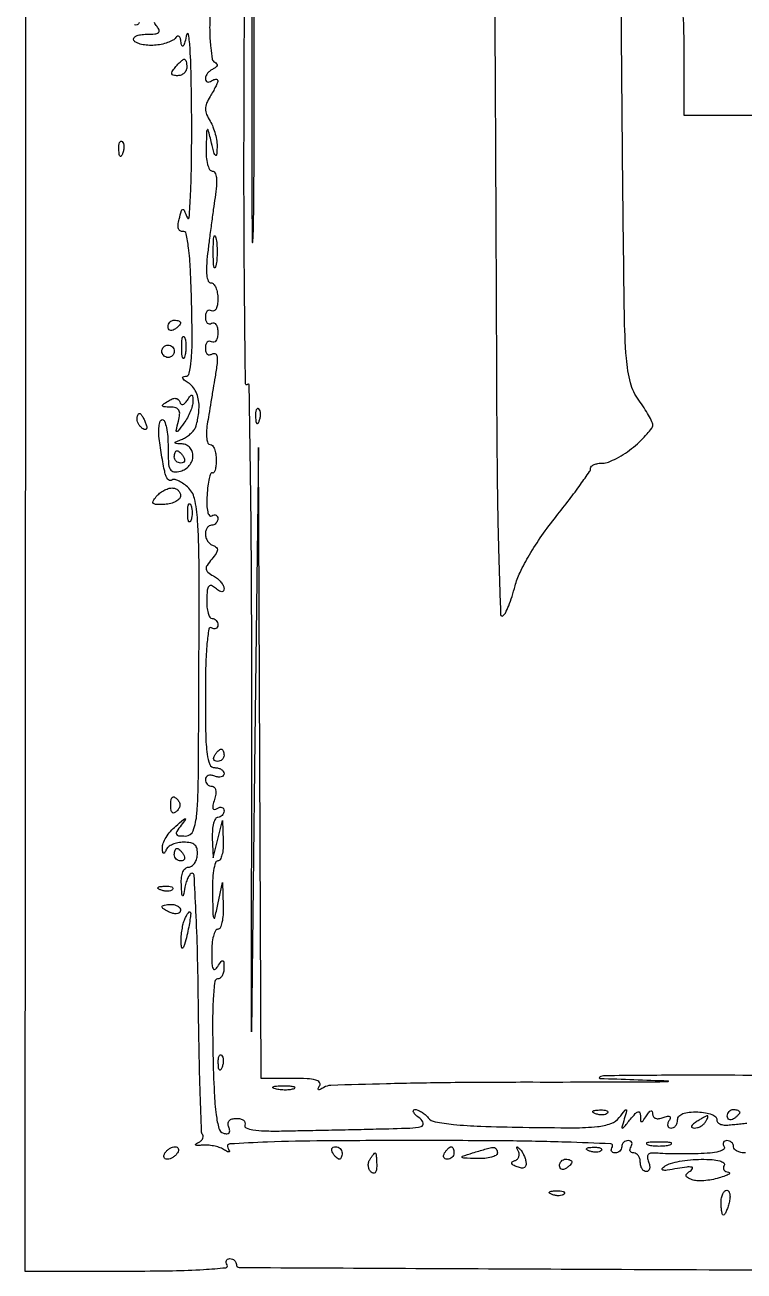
# Model space of a CAD drawing. Extents: x 0 to 37.8, y 0 to 50.8.
# Drawn here: x 0 to 9.79, y 0 to 16.96 of the extents above; entities that cross this region are included whole.
import ezdxf

# ---------------------------------------------------------------- set-up
doc = ezdxf.new("R2010")
doc.units = 0
doc.header["$MEASUREMENT"] = 0

msp = doc.modelspace()

# ---------------------------------------------------------------- linework, layer by layer
for points in [[(0.053512, 28.286796, 0.000198), (0.029978, 25.332842, 0.001462), (0.011051, 21.259338, 0.00031), (0.003235, 14.165125), (-0.003579, 0), (1.399103, 0, 0.004072), (2.006586, 0.004948, 0.01157), (2.429664, 0.021637, 0.00859), (2.730197, 0.045655, 0.555245), (2.7495, 0.0846, -0.082592), (2.736259, 0.116926, -0.161196), (2.738891, 0.144349, -0.182303), (2.756779, 0.162577, -0.108972), (2.786807, 0.1692, -0.089635), (2.821013, 0.163018, -0.095229), (2.850082, 0.145297, -0.099812), (2.869531, 0.118872, -0.109311), (2.8764, 0.087828, 0.412759), (2.914934, 0.049102, 0.000036), (7.439212, 0.026944, 0.000832), (12.884052, 0.009737, 0.000332), (20.347026, 0.003533)], [(10.6173, 2.662345, 0.000852), (8.920559, 2.665017, 0.003516), (7.893977, 2.657664, 0.109852), (7.821722, 2.640516, 0.782584), (7.8255, 2.622712, -0.000993), (8.752326, 2.589697, -0.955949), (8.752417, 2.577428, -0.012959), (8.456315, 2.569561, -0.000214), (6.806759, 2.569201, 0.002536), (5.791837, 2.564265, 0.003962), (4.918183, 2.548661, 0.001187), (4.16126, 2.527343, 0.131512), (4.065338, 2.498504, -0.017515), (4.014303, 2.469382, -0.237309), (3.99348, 2.469017, -0.409631), (3.988229, 2.483639, -0.030202), (4.010421, 2.524929, 0.329843), (4.00681, 2.568004, 0.148647), (3.955818, 2.599606, 0.052579), (3.839588, 2.617722, 0.012391), (3.642793, 2.6226), (3.2148, 2.6226), (3.194895, 6.91605), (3.17499, 11.2095), (3.128822, 7.2333), (3.082655, 3.2571), (3.085277, 7.711779, 0.001325), (3.081769, 9.413303, 0.002287), (3.068621, 10.829174, 0.000389), (3.050585, 12.061333, 0.742119), (3.024892, 12.068679, -0.743828), (2.999382, 12.076034, -0.000372), (2.986475, 13.333011, -0.002229), (2.979164, 14.776164, -0.001293), (2.982592, 16.510096, 0.001307), (2.985979, 18.247985, 0.002208)], [(6.393862, 17.841264, 0.00295), (6.394129, 16.9623, -0.000245), (6.400136, 15.911283, -0.000113), (6.406973, 14.543785, -0.000112), (6.413516, 13.106052, -0.000155), (6.418689, 11.817857, 0.002265), (6.428139, 10.670341, 0.004146), (6.447838, 9.734935, 0.000845), (6.472657, 8.935567, 0.576433), (6.503795, 8.918869, 0.140835), (6.53773, 8.956229, 0.017538), (6.583165, 9.057294, 0.019551), (6.629219, 9.184121, 0.015043), (6.669802, 9.325712, -0.051053), (6.737526, 9.510624, -0.020281), (6.86577, 9.748957, -0.018793), (7.034311, 10.010873, -0.016234), (7.230108, 10.272845, 0.005394), (7.409637, 10.502496, 0.008076), (7.56098, 10.707227, 0.004011), (7.684383, 10.88289, 0.152255), (7.6986, 10.928495, -0.21602), (7.71065, 10.955085, -0.079186), (7.746396, 10.977583, -0.060219), (7.799011, 10.992907, -0.040804), (7.861309, 10.998, 0.090783), (7.941458, 11.012673, 0.028915), (8.052683, 11.062337, 0.027784), (8.172704, 11.133197, 0.027665), (8.284309, 11.21702, 0.016783), (8.38399, 11.306779, 0.022187), (8.46814, 11.395352, 0.020372), (8.53036, 11.473136, 0.159828), (8.5446, 11.516546, 0.113235), (8.534152, 11.562091, 0.015536), (8.488685, 11.648981, 0.017188), (8.427136, 11.749927, 0.013767), (8.35425, 11.854337, -0.095796), (8.24155, 12.090073, -0.044978), (8.185809, 12.424708, -0.015237), (8.158552, 13.034258, -0.001099), (8.138262, 14.722636), (8.112624, 17.333649)], [(8.941821, 17.195215, -0.030687), (8.962317, 16.95932, -0.006328), (8.9676, 16.541955), (8.9676, 15.7356), (10.2366, 15.7356)], [(9.808607, 1.6074, -0.049547), (9.74577, 1.613642, -0.069539), (9.692636, 1.632251, -0.089706), (9.656876, 1.659701, -0.186414), (9.6444, 1.692, 0.105053), (9.637542, 1.72428, 0.099167), (9.618082, 1.751749, 0.09642), (9.589007, 1.77016, 0.093332), (9.554807, 1.7766, 0.108972), (9.524779, 1.769977, 0.182303), (9.506891, 1.751749, 0.161196), (9.504259, 1.724326, 0.082592), (9.5175, 1.692, -0.405506), (9.509743, 1.656801, -0.08101), (9.444985, 1.627748, -0.042599), (9.327812, 1.607041, -0.016457), (9.162943, 1.597658, -0.00458), (8.995455, 1.595182, -0.004637), (8.828636, 1.595792, -0.004521), (8.683476, 1.598981, -0.018835), (8.596187, 1.604986, 0.046842), (8.524164, 1.605902, 0.187992), (8.48527, 1.586992, 0.21819), (8.472827, 1.549059, 0.063518), (8.487782, 1.487828, -0.052564), (8.501534, 1.436416, -0.095118), (8.500088, 1.393029, -0.143917), (8.48422, 1.364586, -0.196489), (8.457345, 1.3536, -0.152681), (8.426093, 1.363371, -0.098158), (8.399471, 1.390877, -0.08088), (8.381511, 1.431979, -0.062722), (8.3754, 1.4805, 0.06887), (8.368687, 1.529003, 0.085131), (8.349082, 1.570123, 0.099915), (8.319972, 1.597618, 0.140337), (8.285807, 1.6074, -0.108972), (8.255779, 1.614023, -0.182303), (8.237891, 1.632251, -0.161196), (8.235259, 1.659674, -0.082592), (8.2485, 1.692, 0.082592), (8.261741, 1.724326, 0.161196), (8.259109, 1.751749, 0.182303), (8.241221, 1.769977, 0.108972), (8.211193, 1.7766, 0.093332), (8.176993, 1.77016, 0.09642), (8.147918, 1.751749, 0.099167), (8.128458, 1.72428, 0.105053), (8.1216, 1.692, -0.105053), (8.114742, 1.65972, -0.099167), (8.095282, 1.632251, -0.09642), (8.066207, 1.61384, -0.093332), (8.032007, 1.6074, -0.108972), (8.001979, 1.614023, -0.182303), (7.984091, 1.632251, -0.161196), (7.981459, 1.659674, -0.082592), (7.9947, 1.692, 0.573443), (7.973272, 1.732392, 0.002367), (7.356956, 1.755194, 0.005975), (6.543219, 1.771713, 0.002087), (5.3721, 1.7766, 0.001714), (4.065332, 1.77212, 0.007621), (3.297773, 1.755155, 0.005429), (2.784309, 1.730388, 0.567697), (2.757579, 1.678929, -0.03013), (2.780032, 1.637168, -0.430231), (2.774408, 1.623066, -0.22246), (2.752806, 1.624343, -0.015656), (2.699121, 1.655667, 0.058741), (2.641407, 1.682989, 0.031924), (2.565501, 1.70326, 0.031331), (2.484588, 1.714209, 0.042852), (2.4111, 1.713195, -0.016715), (2.350928, 1.709217, -0.121537), (2.322821, 1.715187, -0.545622), (2.321385, 1.727038, -0.068412), (2.348177, 1.743682, 0.060237), (2.386019, 1.766346, 0.087394), (2.412116, 1.795128, 0.113062), (2.422673, 1.825259, 0.167903), (2.416602, 1.852298, -0.130309), (2.400908, 1.904054, -0.000764), (2.383844, 2.409741, -0.003138), (2.368834, 2.988567, -0.001984), (2.358241, 3.663972, 0.003382), (2.345837, 4.335164, 0.005633), (2.325198, 4.900212, 0.001273), (2.300543, 5.389747, 0.398812), (2.274551, 5.4144, 0.224932), (2.247746, 5.401699, 0.050722), (2.219158, 5.358485, 0.043093), (2.193362, 5.296948, 0.030145), (2.174705, 5.22405, -0.00362), (2.152379, 5.11249, -0.574721), (2.142529, 5.109195, -0.200802), (2.134013, 5.126647, -0.002047), (2.126521, 5.26635, -0.038877), (2.129192, 5.360913, -0.07274), (2.148177, 5.434902, -0.105657), (2.180864, 5.481978, -0.190593), (2.223897, 5.499, 0.1482), (2.266434, 5.511891, 0.089983), (2.304549, 5.548703, 0.07566), (2.332545, 5.603506, 0.061594), (2.345539, 5.6682, 0.069511), (2.34046, 5.747934, 0.159185), (2.310984, 5.799638, 0.137887), (2.253171, 5.82849, 0.047247), (2.159092, 5.8374, 0.049301), (2.079733, 5.829556, 0.053837), (2.005878, 5.806336, 0.06069), (1.948024, 5.772172, 0.133948), (1.917229, 5.73165, -0.031593), (1.898039, 5.691587, -0.421335), (1.883807, 5.687748, -0.232957), (1.872674, 5.70478, -0.017935), (1.867879, 5.760838, -0.108581), (1.878508, 5.823948, -0.042144), (1.918649, 5.903479, -0.039205), (1.97831, 5.985302, -0.039035), (2.050092, 6.056938, -0.00228), (2.156785, 6.147131, -0.131352), (2.179878, 6.15789, -0.677662), (2.184797, 6.149947, -0.00556), (2.124333, 6.07005, 0.018056), (2.062654, 5.984169, 0.247688), (2.058903, 5.947197, 0.281464), (2.087086, 5.926319, 0.022217), (2.184237, 5.922, 0.316421), (2.287758, 5.994801, 0.066671), (2.336923, 6.22341, 0.017851), (2.358165, 6.71717, 0.001037), (2.366056, 8.227763, 0.001303), (2.36684, 9.664081, 0.015513), (2.348452, 10.219699, 0.041293), (2.304544, 10.516965, 0.159716), (2.209011, 10.674213, 0.029238), (2.142613, 10.72465, 0.044147), (2.079025, 10.759632, 0.053757), (2.026565, 10.77628, 0.251427), (1.997241, 10.767441, -0.213123), (1.976162, 10.759376, -0.161348), (1.952832, 10.768545, -0.095886), (1.930336, 10.796069, -0.047339), (1.912704, 10.837841, -0.024354), (1.895599, 10.903162, -0.005687), (1.873535, 11.014271, -0.005851), (1.851072, 11.142848, -0.005711), (1.831431, 11.27295, -0.023187), (1.820205, 11.39457, -0.038977), (1.823508, 11.497008, -0.04808), (1.838728, 11.569757, -0.328194), (1.866519, 11.5902, -0.315625), (1.897363, 11.568575, -0.034595), (1.922511, 11.480696, -0.032366), (1.940072, 11.360304, -0.020036), (1.9458, 11.21742, 0.011215), (1.950629, 11.002165, 0.108101), (1.974039, 10.914242, 0.258783), (2.023876, 10.880963, 0.084721), (2.115, 10.888887, 0.081717), (2.179923, 10.917791, 0.073995), (2.234717, 10.966791, 0.076311), (2.271512, 11.028021, 0.097502), (2.2842, 11.092467, 0.083792), (2.273448, 11.156174, 0.09879), (2.242511, 11.208815, 0.102611), (2.194843, 11.244159, 0.097415), (2.13615, 11.258479, -0.007783), (2.05724, 11.263271, -0.289553), (2.043447, 11.273537, -0.403256), (2.049044, 11.286795, -0.010258), (2.115, 11.313464, 0.040378), (2.16814, 11.33877, 0.02924), (2.222881, 11.374918, 0.029751), (2.271122, 11.41568, 0.055286), (2.304055, 11.454835, 0.074712), (2.328103, 11.505959, 0.023927), (2.348332, 11.587668, 0.023272), (2.362434, 11.68206, 0.02403), (2.367505, 11.776346, 0.056516), (2.357236, 11.871734, 0.054109), (2.325848, 11.963891, 0.057795), (2.278452, 12.040878, 0.094298), (2.22075, 12.091024, -0.025381), (2.166591, 12.126365, -0.131316), (2.144286, 12.153905, -0.394166), (2.150438, 12.171789, -0.116729), (2.181135, 12.179827, 0.341736), (2.234673, 12.223326, 0.036321), (2.261524, 12.392625, 0.022405), (2.27293, 12.678455, 0.004763), (2.265735, 13.17645, 0.00568), (2.249647, 13.631597, 0.01915), (2.224374, 13.928259, 0.022056), (2.191806, 14.121011, 0.406741), (2.144827, 14.152242, -0.18612), (2.108914, 14.158856, -0.184581), (2.086582, 14.187893, -0.100225), (2.081696, 14.241585, -0.036705), (2.09559, 14.316912, -0.006042), (2.1281, 14.435363, -0.290168), (2.145757, 14.45104, -0.345142), (2.164822, 14.440538, -0.007406), (2.207867, 14.33517, 0.797948), (2.233001, 14.338947, 0.007407), (2.251853, 14.653769, 0.008077), (2.26456, 15.094178, 0.004049), (2.267117, 15.651, 0.003593), (2.260988, 16.224255, 0.009767), (2.2458, 16.630057, 0.023438), (2.22448, 16.834693, 0.835242), (2.1996, 16.8354, -0.012892), (2.174646, 16.73036, -0.068444), (2.15193, 16.675982, -0.55906), (2.135782, 16.675677, -0.124838), (2.124841, 16.7085, 0.034292), (2.115964, 16.770642, 0.134213), (2.098319, 16.80476, 0.315482), (2.075481, 16.809759, 0.14121), (2.050255, 16.789513, -0.115705), (2.010798, 16.754453, -0.037775), (1.939249, 16.722452, -0.035309), (1.851654, 16.697788, -0.033209), (1.759643, 16.685058, -0.035084), (1.668416, 16.684971, -0.041486), (1.583171, 16.698039, -0.046128), (1.515112, 16.721141, -0.150572), (1.4797, 16.752095, -0.275807), (1.479211, 16.783963, -0.152268), (1.508792, 16.811283, -0.076987), (1.570282, 16.82962, -0.034047), (1.655066, 16.8354, 0.01971), (1.765028, 16.839736, 0.142986), (1.81395, 16.858312, 0.32834), (1.823633, 16.890832, 0.085827), (1.795065, 16.94115, -0.054849), (1.758977, 16.996473, -0.022773)], [(1.556166, 16.99781, -0.132231), (1.5228, 16.9623, -0.297719), (1.489656, 16.963134, -0.145541)], [(2.513833, 17.067993, 0.013966), (2.512985, 16.84552, 0.02096), (2.525795, 16.651813, 0.017041), (2.547764, 16.498169, 0.237201), (2.5803, 16.454643, -0.100915), (2.606625, 16.434031, -0.237397), (2.61238, 16.410439, -0.173138), (2.596668, 16.385917, -0.055427), (2.55915, 16.36305, 0.058714), (2.518709, 16.338036, 0.055996), (2.484464, 16.30395, 0.060477), (2.46117, 16.26638, 0.108982), (2.4534, 16.231157, 0.121914), (2.460139, 16.203931, 0.187673), (2.478251, 16.18822, 0.151112), (2.505641, 16.187027, 0.074422), (2.538, 16.2009, -0.040217), (2.570466, 16.217522, -0.087063), (2.597749, 16.223597, -0.163585), (2.615341, 16.21856, -0.246736), (2.6226, 16.204745, -0.100072), (2.616942, 16.176759, -0.013109), (2.591771, 16.121168, -0.01481), (2.557836, 16.056147, -0.011905), (2.51765, 15.988252, 0.041423), (2.470025, 15.895748, 0.098479), (2.454999, 15.8202, 0.098479), (2.470025, 15.744652, 0.041423), (2.51765, 15.652148, -0.045649), (2.557131, 15.573846, -0.029412), (2.588831, 15.477209, -0.029501), (2.608825, 15.378156, -0.048141), (2.612591, 15.292598, -0.010305), (2.60533, 15.193082, -0.603933), (2.591982, 15.187584, -0.153797), (2.574969, 15.214143, -0.003838), (2.538, 15.3549, 0.001806), (2.492098, 15.532603, 0.552575), (2.480337, 15.536303, 0.210625), (2.470979, 15.516966, 0.001006), (2.463409, 15.29145, 0.026187), (2.466009, 15.1666, 0.04606), (2.482975, 15.064859, 0.061571), (2.510656, 14.995611, 0.273405), (2.546886, 14.9742, -0.287125), (2.584, 14.950973, -0.086283), (2.603267, 14.884028, -0.048058), (2.604601, 14.77348, -0.016591), (2.585908, 14.61465, 0.00286), (2.56165, 14.448083, 0.001544), (2.533581, 14.242674, 0.001537), (2.506276, 14.033242, 0.002421), (2.484257, 13.85325, 0.015284), (2.469048, 13.677508, 0.042199), (2.472597, 13.553412, 0.070041), (2.492505, 13.476344, 0.303361), (2.529835, 13.4514, -0.21553), (2.565322, 13.435358, -0.079377), (2.59535, 13.387805, -0.060368), (2.615803, 13.317797, -0.040934), (2.6226, 13.234907, -0.035659), (2.61679, 13.153552, -0.083483), (2.598293, 13.095639, -0.1651), (2.570554, 13.068859, -0.253782), (2.538, 13.0707, 0.146489), (2.505903, 13.07933, 0.191582), (2.478251, 13.067417, 0.134005), (2.459572, 13.034714, 0.063222), (2.4534, 12.9861, 0.063222), (2.459572, 12.937486, 0.134005), (2.478251, 12.904783, 0.191582), (2.505903, 12.89287, 0.146489), (2.538, 12.9015, -0.210115), (2.569981, 12.905986, -0.178861), (2.597749, 12.885791, -0.100989), (2.616556, 12.839604, -0.046386), (2.6226, 12.7746, -0.046386), (2.616556, 12.709596, -0.100989), (2.597749, 12.663409, -0.178861), (2.569981, 12.643214, -0.210115), (2.538, 12.6477, 0.146489), (2.505903, 12.65633, 0.191582), (2.478251, 12.644417, 0.134005), (2.459572, 12.611714, 0.063222), (2.4534, 12.5631, 0.063841), (2.459999, 12.511628, 0.16381), (2.480303, 12.480621, 0.205052), (2.511648, 12.472221, 0.103085), (2.550876, 12.486458, -0.291283), (2.589586, 12.485943, -0.223228), (2.612286, 12.449032, -0.058683), (2.611787, 12.351755, -0.010855), (2.586028, 12.174201, 0.000347), (2.55892, 12.011489, 0.000252), (2.528967, 11.830356, 0.000255), (2.500711, 11.658408, 0.000558), (2.479296, 11.52675, 0.027184), (2.46796, 11.419974, 0.048004), (2.471901, 11.331499, 0.066913), (2.488899, 11.271042, 0.299254), (2.518169, 11.2518, -0.227811), (2.550065, 11.236472, -0.074443), (2.576986, 11.190125, -0.056681), (2.595362, 11.122246, -0.037803), (2.60145, 11.041843, -0.023905), (2.597704, 10.963526, -0.048393), (2.585918, 10.903, -0.084497), (2.568725, 10.868089, -0.39094), (2.548575, 10.864021, 0.465752), (2.526875, 10.856693, 0.034481), (2.505502, 10.788675, 0.028877), (2.487444, 10.688176, 0.015418), (2.476193, 10.562401, 0.018982), (2.473461, 10.428654, 0.050896), (2.484778, 10.334203, 0.111883), (2.507915, 10.285535, 0.381476), (2.539643, 10.279915, -0.084712), (2.571332, 10.29274, -0.163506), (2.598231, 10.289807, -0.180728), (2.616132, 10.271728, -0.106108), (2.6226, 10.241593, -0.093332), (2.61616, 10.207393, -0.09642), (2.597749, 10.178318, -0.099167), (2.57028, 10.158858, -0.105053), (2.538, 10.152, 0.140362), (2.505739, 10.142761, 0.099913), (2.478251, 10.116794, 0.085122), (2.459738, 10.077958, 0.068857), (2.4534, 10.03215, 0.081183), (2.461323, 9.983675, 0.068449), (2.484464, 9.937051, 0.06988), (2.518731, 9.89929, 0.092683), (2.55915, 9.876708, -0.100948), (2.602964, 9.851278, -0.238484), (2.616433, 9.81711, -0.126194), (2.599008, 9.768438, -0.023846), (2.541996, 9.69227, 0.024514), (2.477094, 9.605319, 0.172712), (2.464228, 9.554961, 0.207806), (2.487196, 9.513088, 0.037297), (2.563146, 9.462809, -0.044036), (2.618258, 9.425249, -0.046422), (2.664884, 9.379214, -0.051177), (2.696963, 9.331996, -0.124253), (2.7072, 9.291437, -0.109915), (2.699664, 9.257572, -0.300306), (2.679719, 9.24536, -0.138893), (2.645691, 9.256263, -0.026662), (2.593165, 9.295323, 0.075532), (2.535874, 9.329816, 0.339737), (2.500519, 9.320266, 0.14095), (2.479789, 9.267118, 0.015855), (2.471924, 9.136482, 0.029505), (2.474893, 9.03936, 0.04659), (2.490023, 8.95746, 0.059609), (2.513786, 8.900439, 0.270539), (2.543658, 8.883, -0.112731), (2.573772, 8.876123, -0.100204), (2.599411, 8.856682, -0.094218), (2.616613, 8.827617, -0.086847), (2.6226, 8.793407, -0.108972), (2.615977, 8.763379, -0.182303), (2.597749, 8.745491, -0.161196), (2.570326, 8.742859, -0.082592), (2.538, 8.7561, 0.534441), (2.500164, 8.738836, 0.017488), (2.475249, 8.542331, 0.01682), (2.458404, 8.249747, 0.005968), (2.4534, 7.830493, 0.004273), (2.457922, 7.301386, 0.027996), (2.477295, 7.036732, 0.065237), (2.514431, 6.896759, 0.304186), (2.5803, 6.8526, -0.062722), (2.628821, 6.846489, -0.08088), (2.669923, 6.828529, -0.098158), (2.697429, 6.801907, -0.152681), (2.7072, 6.770655, -0.184534), (2.696838, 6.743534, -0.147206), (2.669923, 6.727086, -0.100118), (2.628891, 6.724758, -0.055937), (2.5803, 6.737406, 0.06502), (2.531748, 6.749111, 0.112257), (2.490677, 6.744288, 0.151946), (2.463658, 6.724085, 0.158089), (2.4534, 6.692451, 0.095378), (2.460281, 6.656705, 0.097009), (2.479926, 6.62631, 0.098758), (2.509243, 6.605962, 0.102823), (2.543701, 6.5988, -0.210954), (2.575241, 6.584873, -0.139999), (2.593106, 6.548905, -0.084065), (2.593967, 6.491736, -0.038683), (2.576937, 6.419006, 0.021768), (2.555691, 6.340344, 0.128686), (2.557201, 6.298073, 0.359143), (2.577115, 6.284753, 0.113869), (2.613536, 6.297098, -0.072602), (2.64937, 6.312614, -0.148598), (2.679686, 6.311663, -0.188653), (2.699708, 6.294823, -0.125287), (2.7072, 6.265393, -0.093332), (2.70076, 6.231193, -0.09642), (2.682349, 6.202118, -0.099167), (2.65488, 6.182658, -0.105053), (2.6226, 6.1758, 0.273926), (2.590737, 6.156928, 0.059173), (2.565792, 6.095033, 0.046232), (2.550313, 6.006201, 0.029134), (2.548009, 5.90085), (2.558019, 5.6259), (2.6226, 5.8797), (2.687181, 6.1335), (2.697191, 5.85855, -0.029134), (2.694887, 5.753199, -0.046232), (2.679408, 5.664367, -0.059173), (2.654463, 5.602472, -0.273926), (2.6226, 5.5836, 0.332661), (2.589922, 5.559154, 0.030584), (2.565893, 5.454197, 0.029671), (2.55087, 5.311091, 0.017586), (2.549137, 5.13945, 0.001332), (2.557149, 4.850613, 0.107969), (2.568015, 4.807246, 0.704914), (2.582533, 4.808965, 0.004365), (2.6226, 4.9914), (2.684926, 5.2875), (2.696063, 4.97025, -0.025182), (2.694207, 4.848668, -0.040506), (2.679077, 4.746192, -0.049234), (2.65455, 4.673625, -0.294733), (2.6226, 4.653, 0.288131), (2.589995, 4.63251, 0.048007), (2.563232, 4.559808, 0.040047), (2.544928, 4.457324, 0.025197), (2.539295, 4.33575, 0.010406), (2.543114, 4.182373, 0.091963), (2.558434, 4.116685, 0.457382), (2.585044, 4.108444, 0.110301), (2.6226, 4.1454, -0.011213), (2.670267, 4.215653, -0.309569), (2.690119, 4.222939, -0.327416), (2.703202, 4.207066, -0.011938), (2.705905, 4.12425, -0.057013), (2.699928, 4.067621, -0.076832), (2.681203, 4.01969, -0.096327), (2.653159, 3.987576, -0.166743), (2.619996, 3.9762, 0.382467), (2.581112, 3.941359, 0.012009), (2.561362, 3.711136, 0.015314), (2.551481, 3.391788, 0.005844), (2.556546, 2.946762, 0.005002), (2.573709, 2.428042, 0.022475), (2.600394, 2.125647, 0.035435), (2.638405, 1.941727, 0.248814), (2.699531, 1.877718, 0.063562), (2.747624, 1.868282, 0.229373), (2.775785, 1.879665, 0.219998), (2.785048, 1.909333, 0.059048), (2.772593, 1.958428, -0.094402), (2.763508, 2.008881, -0.177271), (2.77795, 2.047137, -0.15153), (2.816066, 2.070936, -0.064433), (2.8764, 2.078743, -0.060586), (2.931245, 2.072073, -0.106574), (2.972103, 2.052114, -0.150291), (2.992607, 2.022507, -0.170053), (2.991591, 1.988092, 0.407697), (3.008348, 1.949308, 0.056783), (3.101269, 1.923064, 0.033614), (3.258242, 1.908167, 0.011407), (3.487652, 1.907111, 0.000449), (3.744535, 1.912022, 0.000195), (4.086225, 1.918993, 0.000193), (4.449552, 1.926688, 0.000256), (4.7799, 1.933981, 0.003234), (5.236375, 1.947248, 0.049287), (5.392844, 1.968344, 0.417929), (5.419207, 2.011678, 0.171156), (5.37708, 2.075391, -0.02471), (5.319924, 2.123238, -0.072188), (5.287659, 2.163113, -0.229769), (5.285597, 2.187462, -0.310313), (5.303272, 2.1996, -0.095256), (5.344564, 2.191661, -0.042137), (5.394428, 2.166701, -0.039683), (5.444385, 2.130456, -0.0428), (5.486632, 2.087603, 0.175943), (5.581273, 2.032182, 0.020148), (5.829921, 1.996853, 0.016525), (6.202151, 1.971577, 0.004842), (6.775256, 1.957205, 0.003328), (7.467856, 1.951157, 0.02578), (7.791086, 1.967161, 0.06018), (7.975755, 2.008697, 0.143069), (8.088773, 2.090352, -0.002608), (8.16704, 2.189929, -0.296208), (8.182158, 2.194997, -0.419535), (8.188764, 2.183561, -0.003387), (8.157201, 2.0727, 0.003437), (8.12431, 1.957128, 0.477592), (8.131631, 1.946889, 0.238945), (8.148304, 1.954139, 0.001963), (8.241594, 2.06772, -0.016274), (8.3069, 2.142745, -0.130376), (8.345315, 2.166976, -0.39585), (8.367911, 2.156049, -0.089212), (8.376695, 2.11002, 0.018427), (8.37978, 2.045101, 0.407024), (8.39282, 2.033816, 0.228717), (8.412864, 2.045011, 0.009488), (8.46, 2.115, -0.024208), (8.495552, 2.164574, -0.156742), (8.520795, 2.18145, -0.394239), (8.537066, 2.173129, -0.083809), (8.543305, 2.138805, 0.141731), (8.554532, 2.101742, 0.167152), (8.583267, 2.079265, 0.119092), (8.628401, 2.074941, 0.056272), (8.685378, 2.089732, -0.026179), (8.746505, 2.109587, -0.196415), (8.776102, 2.105832, -0.357523), (8.783956, 2.085585, -0.059284), (8.764985, 2.044777, 0.067825), (8.74815, 2.006888, 0.141514), (8.748101, 1.974874, 0.190665), (8.764331, 1.953809, 0.135202), (8.793407, 1.9458, 0.126644), (8.827575, 1.954595, 0.100767), (8.856682, 1.979349, 0.089777), (8.876248, 2.016378, 0.076912), (8.883, 2.06001, -0.190109), (8.901928, 2.107992, -0.113523), (8.9535, 2.142766, -0.070435), (9.039033, 2.162481, -0.029172), (9.15795, 2.16576, -0.032589), (9.262312, 2.155719, -0.054399), (9.347271, 2.132228, -0.076534), (9.402155, 2.099981, -0.273569), (9.415663, 2.063289, 0.2151), (9.424103, 2.029154, 0.123405), (9.458255, 2.002699, 0.082273), (9.514708, 1.988324, 0.04773), (9.584863, 1.989042, -0.00043), (9.664358, 1.9974, -0.000355), (9.749065, 2.006172, -0.000359), (9.826761, 2.014106, -0.000964)]]:
    msp.add_lwpolyline(points, format="xyb")
for points in [[(3.108941, 17.877473, 0.015692), (3.100037, 18.074755, 0.956085), (3.091585, 18.074488, 0.002763), (3.085848, 17.336632, 0.000565), (3.084387, 16.0317, 0.000558), (3.085856, 14.727558, 0.00287), (3.091626, 14.0047, 0.962501), (3.100036, 14.004494, 0.01235), (3.108978, 14.239673, 0.00208), (3.116626, 15.076215, 0.001248), (3.119095, 16.069658, 0.00125), (3.116616, 17.057997, 0.002178)], [(2.167659, 16.497, -0.278952), (2.179981, 16.489545, -0.051723), (2.190217, 16.463865, -0.042237), (2.197283, 16.427423, -0.02678), (2.1996, 16.3842, -0.110531), (2.18997, 16.341168, -0.099964), (2.162718, 16.304535, -0.094873), (2.121982, 16.279964, -0.088623), (2.074043, 16.2714, -0.046192), (2.016765, 16.276703, -0.284908), (1.99586, 16.295782, -0.21616), (2.000713, 16.327927, -0.02929), (2.042102, 16.3842, -0.015561), (2.080288, 16.427402, -0.020979), (2.117601, 16.463865, -0.018608), (2.150229, 16.491054, -0.165873)], [(1.320112, 15.374288, -0.126455), (1.336461, 15.346629, -0.060344), (1.343158, 15.305572, -0.05415), (1.339992, 15.258403, -0.051402), (1.326791, 15.212137, -0.054073), (1.308048, 15.176887, -0.470617), (1.29263, 15.175428, -0.168741), (1.280674, 15.200111, -0.018894), (1.275679, 15.26325, -0.028489), (1.276609, 15.322147, -0.077125), (1.285976, 15.362754, -0.208169), (1.301597, 15.378197, -0.296942)], [(2.597705, 14.06475, -0.029693), (2.609119, 13.97806, -0.017887), (2.612829, 13.8744, -0.017887), (2.609119, 13.77074, -0.029693), (2.597705, 13.68405, -0.142433), (2.584275, 13.657822, -0.611425), (2.571812, 13.661446, -0.039503), (2.563247, 13.738068, -0.008087), (2.561042, 13.8744, -0.008087), (2.563247, 14.010732, -0.039503), (2.571812, 14.087354, -0.611425), (2.584275, 14.090978, -0.142433)], [(2.0304, 12.9438, -0.042167), (2.062789, 12.941064, -0.061769), (2.090149, 12.932841, -0.081139), (2.108701, 12.920759, -0.210953), (2.115, 12.906493, -0.151918), (2.109455, 12.888665, -0.038439), (2.090149, 12.864786, -0.035638), (2.062783, 12.839657, -0.029505), (2.0304, 12.8169, -0.082592), (1.998074, 12.803659, -0.161196), (1.970651, 12.806291, -0.182303), (1.952423, 12.824179, -0.108972), (1.9458, 12.854207, -0.093332), (1.95224, 12.888407, -0.09642), (1.970651, 12.917482, -0.099167), (1.99812, 12.936942, -0.105053)], [(2.170492, 12.71276, -0.06278), (2.183899, 12.662174, -0.030339), (2.188794, 12.595249, -0.029507), (2.185463, 12.523899, -0.037336), (2.173627, 12.45896, -0.087174), (2.158709, 12.426332, -0.597527), (2.145163, 12.427816, -0.080377), (2.134928, 12.47273, -0.012823), (2.131493, 12.5631, -0.014395), (2.132995, 12.654478, -0.052471), (2.141656, 12.711755, -0.333666), (2.155365, 12.722656, -0.31318)], [(1.9458, 12.6054, -0.099038), (1.978087, 12.598941, -0.097945), (2.005549, 12.580549, -0.097945), (2.023941, 12.553087, -0.099038), (2.0304, 12.5208, -0.099038), (2.023941, 12.488513, -0.097945), (2.005549, 12.461051, -0.097945), (1.978087, 12.442659, -0.099038), (1.9458, 12.4362, -0.099038), (1.913513, 12.442659, -0.097945), (1.886051, 12.461051, -0.097945), (1.867659, 12.488513, -0.099038), (1.8612, 12.5208, -0.099038), (1.867659, 12.553087, -0.097945), (1.886051, 12.580549, -0.097945), (1.913513, 12.598941, -0.099038)], [(2.104091, 11.831716, 0.110018), (2.122377, 11.801876, 0.262398), (2.146459, 11.794725, 0.155571), (2.175567, 11.811907, 0.041061), (2.208545, 11.855577, -0.014029), (2.248643, 11.915104, -0.300879), (2.267506, 11.922321, -0.331222), (2.280081, 11.90775, -0.015621), (2.282905, 11.83902, -0.06974), (2.274813, 11.776855, -0.030109), (2.247779, 11.69764, -0.029066), (2.208374, 11.615479, -0.034098), (2.161508, 11.54292, -0.002536), (2.077944, 11.432247, -0.324567), (2.062335, 11.427567, -0.384896), (2.055207, 11.440626, -0.002894), (2.086775, 11.56905, 0.03752), (2.103163, 11.663495, 0.155665), (2.091135, 11.719364, 0.197395), (2.051352, 11.750247, 0.065628), (1.976817, 11.760695, -0.011496), (1.889801, 11.763411, -0.296927), (1.871658, 11.77668, -0.340704), (1.877755, 11.796767, -0.013392), (1.9458, 11.842584, -0.04395), (2.00309, 11.872263, -0.115178), (2.048528, 11.879633, -0.168813), (2.081935, 11.86539, -0.126336)], [(3.181313, 11.736488, 0.296942), (3.162797, 11.740397, 0.208169), (3.147176, 11.724954, 0.077125), (3.137809, 11.684347, 0.028489), (3.136879, 11.62545, 0.018894), (3.141874, 11.562311, 0.168741), (3.15383, 11.537628, 0.470617), (3.169248, 11.539087, 0.054073), (3.187991, 11.574337, 0.051402), (3.201192, 11.620603, 0.05415), (3.204358, 11.667772, 0.060344), (3.197661, 11.708829, 0.126455)], [(1.556049, 11.6748, -0.2252), (1.571877, 11.66729, -0.029412), (1.59433, 11.636232, -0.029555), (1.617959, 11.593799, -0.020646), (1.63968, 11.543506, -0.036408), (1.65451, 11.494457, -0.155351), (1.651873, 11.464355, -0.32948), (1.634974, 11.454257, -0.1144), (1.606431, 11.463899, -0.061454), (1.574441, 11.489574, -0.051183), (1.547367, 11.523787, -0.053277), (1.528934, 11.560924, -0.088797), (1.5228, 11.595193, -0.039867), (1.525234, 11.625675, -0.059132), (1.532567, 11.651415, -0.077771), (1.543325, 11.668928, -0.219607)], [(2.067707, 11.1672, -0.151918), (2.085535, 11.161655, -0.038439), (2.109414, 11.142349, -0.035638), (2.134543, 11.114983, -0.029505), (2.1573, 11.0826, -0.082592), (2.170541, 11.050274, -0.161196), (2.167909, 11.022851, -0.182303), (2.150021, 11.004623, -0.108972), (2.119993, 10.998, -0.093332), (2.085793, 11.00444, -0.09642), (2.056718, 11.022851, -0.099167), (2.037258, 11.05032, -0.105053), (2.0304, 11.0826, -0.042167), (2.033136, 11.114989, -0.061769), (2.041359, 11.142349, -0.081139), (2.053441, 11.160901, -0.210953)], [(1.998459, 10.6596, -0.089559), (2.042949, 10.651567, -0.095252), (2.080748, 10.628536, -0.099885), (2.106027, 10.594194, -0.109432), (2.11494, 10.55385, -0.187181), (2.098871, 10.512499, -0.081884), (2.051879, 10.475524, -0.064547), (1.982453, 10.448248, -0.046967), (1.900349, 10.435707, -0.016158), (1.787453, 10.43284, -0.184611), (1.746704, 10.448741, -0.350941), (1.741648, 10.480345, -0.04411), (1.783868, 10.541457, -0.051412), (1.829993, 10.586664, -0.04236), (1.887349, 10.624896, -0.044069), (1.946703, 10.651059, -0.081958)], [(2.255629, 10.42695, -0.057986), (2.268855, 10.378727, -0.037979), (2.273231, 10.3212, -0.037979), (2.268855, 10.263673, -0.057986), (2.255629, 10.21545, -0.174857), (2.239785, 10.197736, -0.447206), (2.225493, 10.202892, -0.078554), (2.215597, 10.245784, -0.017491), (2.212958, 10.3212, -0.017491), (2.215597, 10.396616, -0.078554), (2.225493, 10.439508, -0.447206), (2.239785, 10.444664, -0.174857)], [(2.669893, 7.1064, -0.210953), (2.684159, 7.100101, -0.081139), (2.696241, 7.081549, -0.061769), (2.704464, 7.054189, -0.042167), (2.7072, 7.0218, -0.105053), (2.700342, 6.98952, -0.099167), (2.680882, 6.962051, -0.09642), (2.651807, 6.94364, -0.093332), (2.617607, 6.9372, -0.108972), (2.587579, 6.943823, -0.182303), (2.569691, 6.962051, -0.161196), (2.567059, 6.989474, -0.082592), (2.5803, 7.0218, -0.029505), (2.603057, 7.054183, -0.035638), (2.628186, 7.081549, -0.038439), (2.652065, 7.100855, -0.151918)], [(2.065449, 6.428391, -0.074369), (2.096075, 6.386992, -0.122728), (2.10654, 6.345, -0.122728), (2.096075, 6.303008, -0.074369), (2.065449, 6.261609, -0.090732), (2.029587, 6.23684, -0.311764), (2.003207, 6.241667, -0.165815), (1.986505, 6.275654, -0.032041), (1.982057, 6.345, -0.032041), (1.986505, 6.414346, -0.165815), (2.003207, 6.448333, -0.311764), (2.029587, 6.45316, -0.090732)], [(2.067707, 5.7528, -0.151918), (2.085535, 5.747255, -0.038439), (2.109414, 5.727949, -0.035638), (2.134543, 5.700583, -0.029505), (2.1573, 5.6682, -0.082592), (2.170541, 5.635874, -0.161196), (2.167909, 5.608451, -0.182303), (2.150021, 5.590223, -0.108972), (2.119993, 5.5836, -0.093332), (2.085793, 5.59004, -0.09642), (2.056718, 5.608451, -0.099167), (2.037258, 5.63592, -0.105053), (2.0304, 5.6682, -0.042167), (2.033136, 5.700589, -0.061769), (2.041359, 5.727949, -0.081139), (2.053441, 5.746501, -0.210953)], [(1.89645, 5.238521, -0.028489), (1.955347, 5.237591, -0.077125), (1.995954, 5.228224, -0.208169), (2.011397, 5.212603, -0.296942), (2.007487, 5.194087, -0.126455), (1.979829, 5.177739, -0.060344), (1.938772, 5.171042, -0.05415), (1.891603, 5.174208, -0.051402), (1.845337, 5.187409, -0.054073), (1.810087, 5.206152, -0.470617), (1.808628, 5.22157, -0.168741), (1.833311, 5.233526, -0.018894)], [(1.9881, 4.9914, -0.062722), (2.036621, 4.985289, -0.08088), (2.077723, 4.967329, -0.098158), (2.105229, 4.940707, -0.152681), (2.115, 4.909455, -0.184534), (2.104638, 4.882334, -0.147206), (2.077723, 4.865886, -0.100118), (2.036691, 4.863558, -0.055937), (1.9881, 4.876206, -0.02136), (1.939492, 4.897282, -0.030395), (1.898477, 4.920365, -0.030693), (1.86857, 4.942389, -0.222225), (1.8612, 4.958151, -0.289661), (1.869329, 4.971005, -0.046727), (1.898477, 4.981633, -0.039339), (1.93947, 4.988991, -0.024748)], [(2.245875, 4.888725, -0.225333), (2.253378, 4.867657, -0.008855), (2.243389, 4.783995, -0.014194), (2.226565, 4.682915, -0.009386), (2.201783, 4.567827, -0.009065), (2.170968, 4.446634, -0.085595), (2.148307, 4.398234, -0.636186), (2.132316, 4.400997, -0.05489), (2.12366, 4.455731, -0.026877), (2.124187, 4.53601, -0.019062), (2.13304, 4.62566, -0.019311), (2.148118, 4.710858, -0.038175), (2.167751, 4.776629, -0.021076), (2.1898, 4.82756, -0.039512), (2.21246, 4.866263, -0.056307), (2.232491, 4.889048, -0.400148)], [(2.673712, 2.938088, -0.126455), (2.690061, 2.910429, -0.060344), (2.696758, 2.869372, -0.05415), (2.693592, 2.822203, -0.051402), (2.680391, 2.775937, -0.054073), (2.661648, 2.740687, -0.470617), (2.64623, 2.739228, -0.168741), (2.634274, 2.763911, -0.018894), (2.629279, 2.82705, -0.028489), (2.630209, 2.885947, -0.077125), (2.639576, 2.926554, -0.208169), (2.655197, 2.941997, -0.296942)], [(3.5109, 2.521507, -0.014395), (3.602278, 2.520005, -0.052471), (3.659555, 2.511344, -0.333666), (3.670456, 2.497635, -0.31318), (3.66056, 2.482508, -0.06278), (3.609974, 2.469101, -0.030339), (3.543049, 2.464206, -0.029507), (3.471699, 2.467537, -0.037336), (3.40676, 2.479373, -0.087174), (3.374132, 2.494291, -0.597527), (3.375616, 2.507837, -0.080377), (3.42053, 2.518072, -0.012823)], [(7.81845, 2.192921, -0.028489), (7.877347, 2.191991, -0.077125), (7.917954, 2.182624, -0.208169), (7.933397, 2.167003, -0.296942), (7.929487, 2.148487, -0.126455), (7.901829, 2.132139, -0.060344), (7.860772, 2.125442, -0.05415), (7.813603, 2.128608, -0.051402), (7.767337, 2.141809, -0.054073), (7.732087, 2.160552, -0.470617), (7.730628, 2.17597, -0.168741), (7.755311, 2.187926, -0.018894)], [(9.289843, 2.113705, 0.104523), (9.273773, 2.109467, 0.008096), (9.234103, 2.088699, 0.01079), (9.187312, 2.061905, 0.008026), (9.1368, 2.0304, 0.027275), (9.089922, 1.996345, 0.147021), (9.072432, 1.970561, 0.37991), (9.079915, 1.953897, 0.102799), (9.110657, 1.947095, 0.074131), (9.153075, 1.952863, 0.053889), (9.197176, 1.971032, 0.054031), (9.236242, 1.998129, 0.075854), (9.2637, 2.0304, 0.020509), (9.281926, 2.062788, 0.041889), (9.292947, 2.089768, 0.071273), (9.295895, 2.107831, 0.434568)], [(9.6444, 2.1996, -0.042167), (9.676789, 2.196864, -0.061769), (9.704149, 2.188641, -0.081139), (9.722701, 2.176559, -0.210953), (9.729, 2.162293, -0.151918), (9.723455, 2.144465, -0.038439), (9.704149, 2.120586, -0.035638), (9.676783, 2.095457, -0.029505), (9.6444, 2.0727, -0.082592), (9.612074, 2.059459, -0.161196), (9.584651, 2.062091, -0.182303), (9.566423, 2.079979, -0.108972), (9.5598, 2.110007, -0.093332), (9.56624, 2.144207, -0.09642), (9.584651, 2.173282, -0.099167), (9.61212, 2.192742, -0.105053)], [(8.6292, 1.756973, 0.011065), (8.523282, 1.754628, 0.052887), (8.463569, 1.745608, 0.542911), (8.459227, 1.732522, 0.161593), (8.48115, 1.718283, 0.039571), (8.548599, 1.706252, 0.024357), (8.6292, 1.702324, 0.024357), (8.709801, 1.706252, 0.039571), (8.77725, 1.718283, 0.161593), (8.799173, 1.732522, 0.542911), (8.794831, 1.745608, 0.052887), (8.735118, 1.754628, 0.011065)], [(2.040386, 1.692, -0.117858), (2.06843, 1.685296, -0.186277), (2.084776, 1.667149, -0.154201), (2.08639, 1.63975, -0.076764), (2.0727, 1.6074, -0.064269), (2.046427, 1.575038, -0.051777), (2.010922, 1.547651, -0.053414), (1.972042, 1.529021, -0.085235), (1.935814, 1.5228, -0.117858), (1.90777, 1.529504, -0.186277), (1.891424, 1.547651, -0.154201), (1.88981, 1.57505, -0.076764), (1.9035, 1.6074, -0.064269), (1.929773, 1.639762, -0.051777), (1.965278, 1.667149, -0.053414), (2.004158, 1.685779, -0.085235)], [(4.225007, 1.692, -0.093332), (4.259207, 1.68556, -0.09642), (4.288282, 1.667149, -0.099167), (4.307742, 1.63968, -0.105053), (4.3146, 1.6074, -0.042167), (4.311864, 1.575011, -0.061769), (4.303641, 1.547651, -0.081139), (4.291559, 1.529099, -0.210953), (4.277293, 1.5228, -0.151918), (4.259465, 1.528345, -0.038439), (4.235586, 1.547651, -0.035638), (4.210457, 1.575017, -0.029505), (4.1877, 1.6074, -0.082592), (4.174459, 1.639726, -0.161196), (4.177091, 1.667149, -0.182303), (4.194979, 1.685377, -0.108972)], [(4.766764, 1.6074, -0.367715), (4.774377, 1.600926, -0.011913), (4.780309, 1.558053, -0.017706), (4.784563, 1.503817, -0.010714), (4.785943, 1.439409, -0.037548), (4.78117, 1.375935, -0.135981), (4.764793, 1.339305, -0.282794), (4.740012, 1.330848, -0.141706), (4.709923, 1.347437, -0.091551), (4.685164, 1.38341, -0.076786), (4.672931, 1.428143, -0.076639), (4.674756, 1.474564, -0.090569), (4.690744, 1.515429, -0.01407), (4.713915, 1.550663, -0.020222), (4.736522, 1.580383, -0.016577), (4.75649, 1.602973, -0.206295)], [(5.800093, 1.692, -0.210953), (5.814359, 1.685701, -0.081139), (5.826441, 1.667149, -0.061769), (5.834664, 1.639789, -0.042167), (5.8374, 1.6074, -0.105053), (5.830542, 1.57512, -0.099167), (5.811082, 1.547651, -0.09642), (5.782007, 1.52924, -0.093332), (5.747807, 1.5228, -0.108972), (5.717779, 1.529423, -0.182303), (5.699891, 1.547651, -0.161196), (5.697259, 1.575074, -0.082592), (5.7105, 1.6074, -0.029505), (5.733257, 1.639783, -0.035638), (5.758386, 1.667149, -0.038439), (5.782265, 1.686455, -0.151918)], [(6.36615, 1.683567, -0.136781), (6.390319, 1.680168, -0.116679), (6.410962, 1.664672, -0.099237), (6.424828, 1.639091, -0.074867), (6.4296, 1.6074, -0.272811), (6.410751, 1.575425, -0.058876), (6.348833, 1.550128, -0.046127), (6.26, 1.534142, -0.029141), (6.15465, 1.531233, -0.001973), (5.971794, 1.537564, -0.212536), (5.950089, 1.548247, -0.527052), (5.954072, 1.562331, -0.003802), (6.0912, 1.6074, -0.004631), (6.176827, 1.633951, -0.005292), (6.25921, 1.657714, -0.004807), (6.329476, 1.676454, -0.02973)], [(6.728685, 1.668401, -0.061535), (6.757702, 1.634611, -0.033404), (6.784939, 1.587023, -0.03272), (6.80653, 1.534145, -0.044154), (6.818503, 1.483909, -0.090263), (6.816888, 1.436861, -0.213803), (6.796529, 1.409264, -0.167644), (6.757765, 1.402141, -0.054036), (6.700482, 1.417283, -0.029332), (6.645798, 1.442036, -0.181001), (6.625584, 1.464671, -0.342997), (6.631731, 1.485271, -0.074688), (6.667055, 1.503252, 0.108359), (6.701578, 1.523835, 0.12206), (6.722527, 1.556205, 0.117697), (6.726364, 1.595581, 0.095961), (6.712664, 1.635776, -0.018288), (6.694037, 1.671271, -0.229712), (6.694109, 1.686001, -0.461149), (6.703698, 1.688451, -0.031087)], [(7.73385, 1.685321, -0.028489), (7.792747, 1.684391, -0.077125), (7.833354, 1.675024, -0.208169), (7.848797, 1.659403, -0.296942), (7.844887, 1.640888, -0.126455), (7.817229, 1.624539, -0.060344), (7.776172, 1.617842, -0.05415), (7.729003, 1.621008, -0.051402), (7.682737, 1.634209, -0.054073), (7.647487, 1.652952, -0.470617), (7.646028, 1.66837, -0.168741), (7.670711, 1.680326, -0.018894)], [(7.3602, 1.5228, -0.042167), (7.392589, 1.520064, -0.061769), (7.419949, 1.511841, -0.081139), (7.438501, 1.499759, -0.210953), (7.4448, 1.485493, -0.151918), (7.439255, 1.467665, -0.038439), (7.419949, 1.443786, -0.035638), (7.392583, 1.418657, -0.029505), (7.3602, 1.3959, -0.082592), (7.327874, 1.382659, -0.161196), (7.300451, 1.385291, -0.182303), (7.282223, 1.403179, -0.108972), (7.2756, 1.433207, -0.093332), (7.28204, 1.467407, -0.09642), (7.300451, 1.496482, -0.099167), (7.32792, 1.515942, -0.105053)], [(9.205243, 1.521505, -0.018067), (9.352664, 1.5167, -0.048038), (9.456463, 1.499448, -0.099296), (9.511268, 1.472386, -0.384351), (9.5175, 1.4382, 0.112376), (9.506279, 1.405415, 0.16976), (9.513104, 1.376315, 0.151158), (9.537612, 1.355501, 0.084818), (9.575957, 1.346328, -0.311294), (9.589578, 1.335557, -0.342107), (9.583726, 1.320064, -0.05097), (9.532473, 1.2954, -0.013821), (9.446892, 1.26713, -0.029458), (9.345769, 1.243187, -0.02757), (9.240269, 1.23063, -0.028661), (9.14545, 1.230057, -0.078948), (9.080248, 1.243875, -0.030698), (9.017072, 1.27268, -0.24779), (8.999761, 1.29821, -0.243885), (9.010953, 1.327205, -0.029862), (9.066257, 1.370506, 0.175813), (9.08538, 1.397398, 0.453546), (9.073886, 1.414884, 0.067056), (9.007801, 1.415134, 0.011393), (8.883, 1.3959, -0.008075), (8.739204, 1.372761, -0.088307), (8.680909, 1.374671, -0.557268), (8.673862, 1.394277, -0.07273), (8.7138, 1.431771, -0.084256), (8.786446, 1.466019, -0.022959), (8.910508, 1.494611, -0.022541), (9.056375, 1.514502, -0.021728)], [(7.22625, 1.093121, -0.028489), (7.285147, 1.092191, -0.077125), (7.325754, 1.082824, -0.208169), (7.341197, 1.067203, -0.296942), (7.337287, 1.048687, -0.126455), (7.309629, 1.032339, -0.060344), (7.268572, 1.025642, -0.05415), (7.221403, 1.028808, -0.051402), (7.175137, 1.042009, -0.054073), (7.139887, 1.060752, -0.470617), (7.138428, 1.07617, -0.168741), (7.163111, 1.088126, -0.018894)], [(9.55188, 1.0998, -0.24384), (9.577583, 1.086472, -0.106581), (9.593037, 1.050097, -0.070464), (9.595701, 0.995431, -0.040966), (9.584313, 0.9306, -0.016817), (9.565006, 0.865764, -0.025621), (9.543536, 0.811102, -0.023188), (9.522613, 0.770102, -0.269386), (9.507633, 0.7614, -0.326917), (9.494973, 0.770668, -0.029396), (9.484727, 0.811102, -0.029316), (9.477541, 0.865742, -0.018041), (9.4752, 0.9306, -0.043375), (9.48083, 0.995373, -0.063112), (9.497725, 1.050097, -0.082769), (9.522567, 1.087147, -0.206609)]]:
    msp.add_lwpolyline(points, format="xyb", close=True)

doc.saveas('drawing.dxf')
